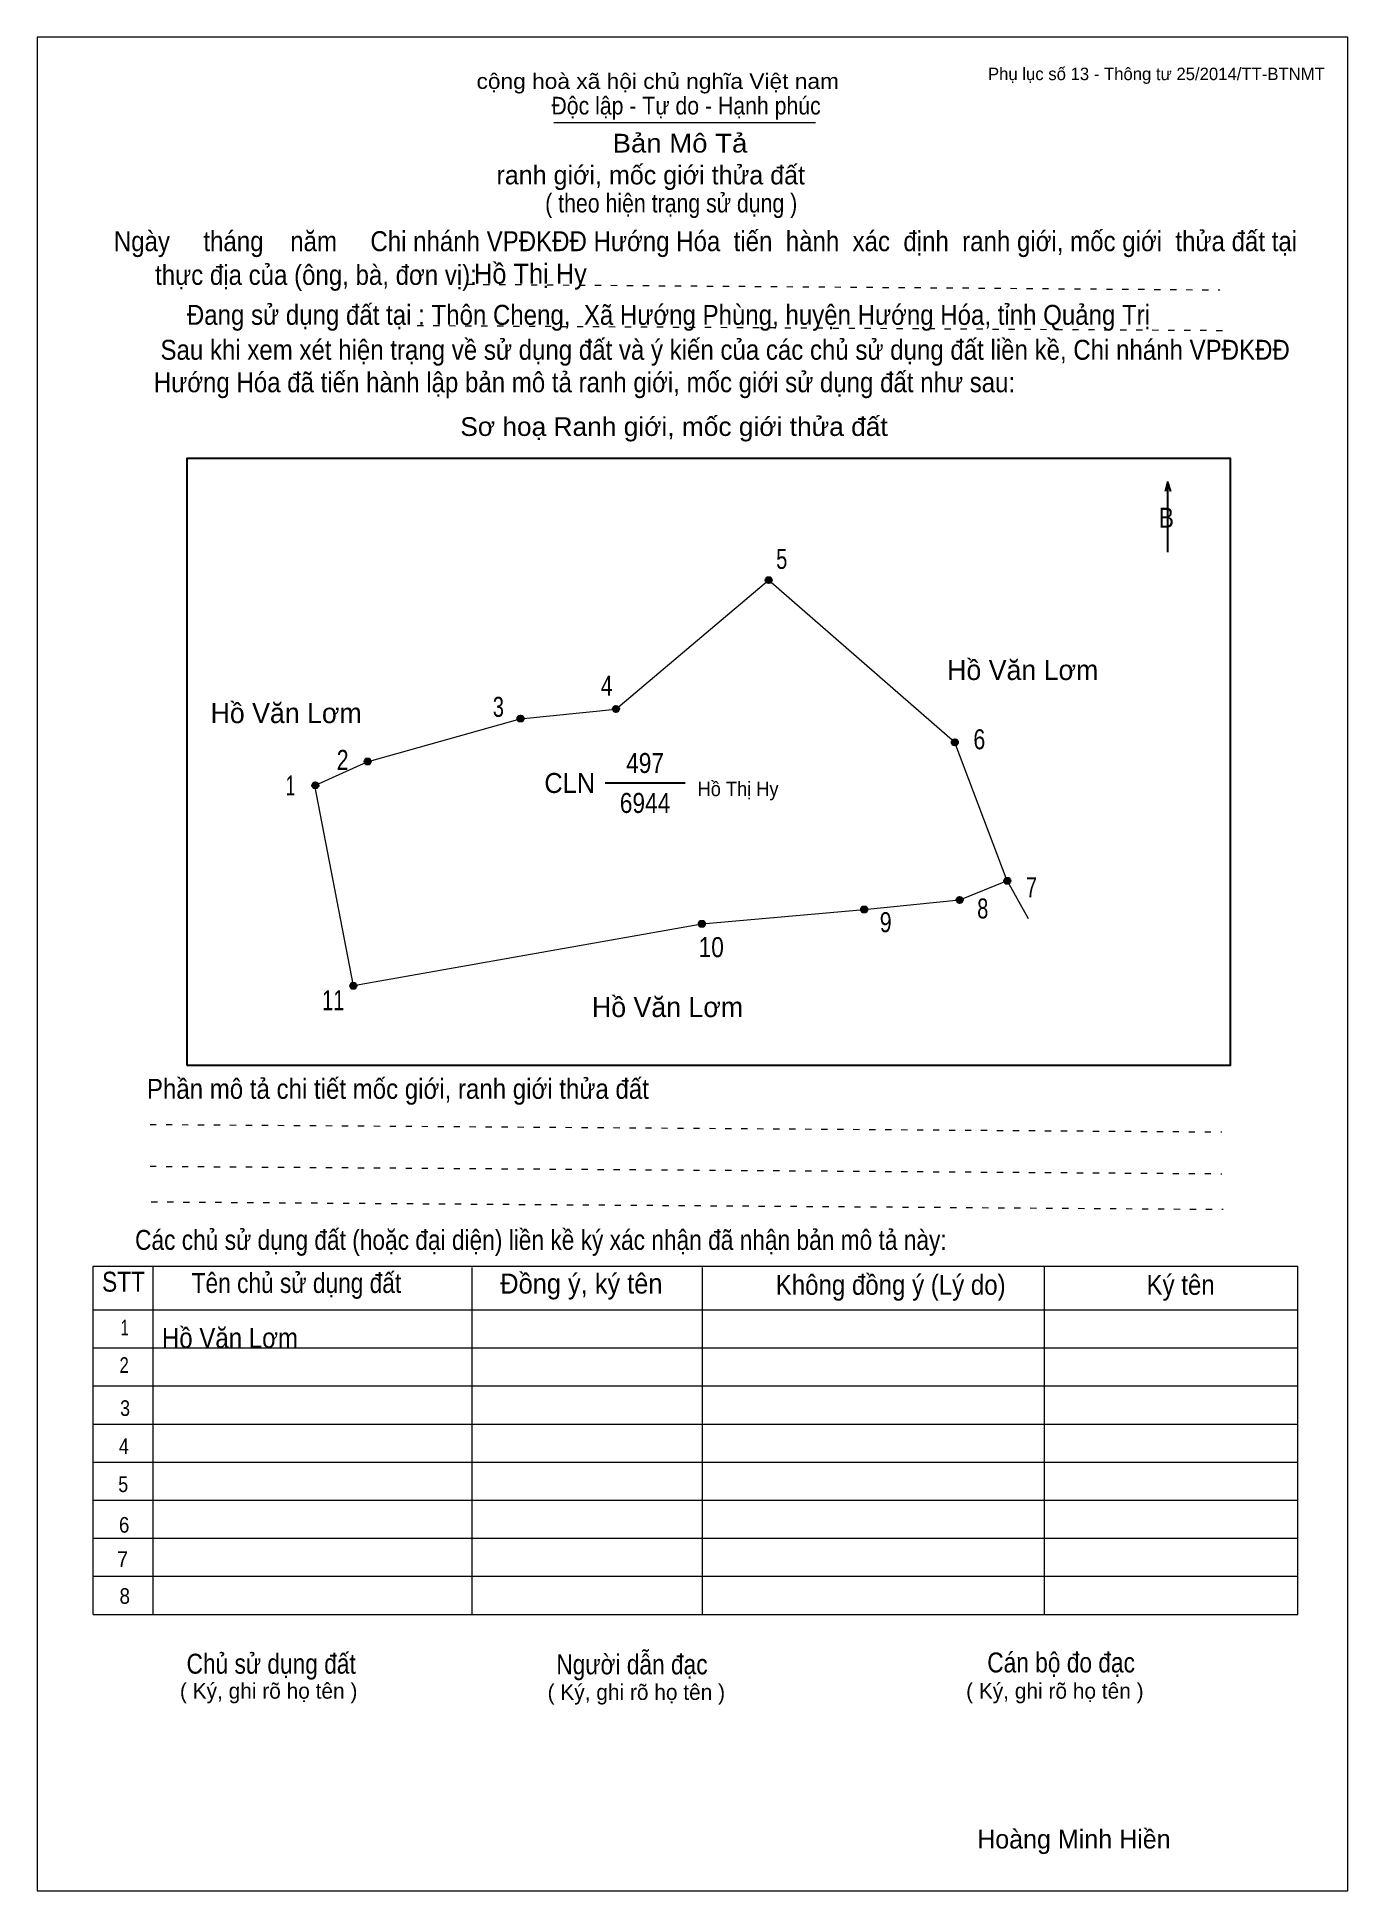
# Model space of a CAD drawing. Header units: centimetres. Extents: x 0 to 21, y 0 to 29.7.
import ezdxf
from ezdxf.enums import TextEntityAlignment as Align

# ---------------------------------------------------------------- set-up
doc = ezdxf.new("R2010")
doc.units = ezdxf.units.CM
doc.header["$LTSCALE"] = 0.13
doc.linetypes.add('DOTTED', pattern=[1.5, 0.3, -1.2])
for name, color, linetype, lineweight in [('1', 7, 'Continuous', 13), ('32', 7, 'Continuous', 25), ('33', 7, 'Continuous', 25), ('6', 7, 'Continuous', 13), ('62', 7, 'Continuous', 13)]:
    doc.layers.add(name, color=color, linetype=linetype, lineweight=lineweight)
for name, color, linetype in [('2', 7, 'Continuous'), ('34', 7, 'Continuous'), ('63', 7, 'Continuous')]:
    doc.layers.add(name, color=color, linetype=linetype)

msp = doc.modelspace()

# ---------------------------------------------------------------- hatches: boundary and pattern name
at = {"layer": '32'}
for points in [[(11.7706, 21, 1), (11.6706, 21, 1)], [(7.7941, 18.7824, 1), (7.6941, 18.7824, 1)], [(9.3235, 18.9353, 1), (9.2235, 18.9353, 1)], [(14.7529, 18.4, 1), (14.6529, 18.4, 1)], [(5.3471, 18.0941, 1), (5.2471, 18.0941, 1)], [(4.5059, 17.7118, 1), (4.4059, 17.7118, 1)], [(15.5941, 16.1824, 1), (15.4941, 16.1824, 1)], [(13.3, 15.7235, 1), (13.2, 15.7235, 1)], [(14.8294, 15.8765, 1), (14.7294, 15.8765, 1)], [(10.7, 15.4941, 1), (10.6, 15.4941, 1)], [(5.1176, 14.5, 1), (5.0176, 14.5, 1)]]:
    msp.add_hatch(color=256, dxfattribs=at).paths.add_polyline_path(points)

# ---------------------------------------------------------------- linework, layer by layer
at = {"layer": '1'}
msp.add_lwpolyline([(21, 0), (21, 29.7), (0, 29.7), (0, 0)], close=True, dxfattribs=at)
at = {"layer": '32'}
for centre in [(11.7206, 21), (7.7441, 18.7824), (9.2735, 18.9353), (14.7029, 18.4), (5.2971, 18.0941), (4.4559, 17.7118), (15.5441, 16.1824), (13.25, 15.7235), (14.7794, 15.8765), (10.65, 15.4941), (5.0676, 14.5)]:
    msp.add_circle(centre, 0.05, dxfattribs=at)
at = {"layer": '33'}
msp.add_line((9.1, 17.75), (10.38, 17.75), dxfattribs=at)
at = {"layer": '6'}
for p, q in [((5.07, 14.5), (4.45, 17.71)), ((15.54, 16.18), (15.88, 15.58))]:
    msp.add_line(p, q, dxfattribs=at)
for points in [[(4.45, 17.71), (5.29, 18.09), (7.74, 18.78), (9.27, 18.93), (11.72, 21)], [(15.54, 16.18), (14.7, 18.4), (11.72, 21)], [(15.54, 16.18), (14.78, 15.87), (13.25, 15.72), (10.65, 15.49), (5.07, 14.5)]]:
    msp.add_lwpolyline(points, dxfattribs=at)
at = {"layer": '62'}
for p, q in [((8.28, 28.33), (12.47, 28.33)), ((0.9, 10.01), (20.2, 10.01)), ((0.9, 4.43), (0.9, 10.01)), ((1.86, 4.43), (1.86, 10.01)), ((6.97, 4.43), (6.97, 9.99)), ((10.66, 4.43), (10.66, 9.99)), ((16.14, 4.43), (16.14, 10.01)), ((20.2, 4.43), (20.2, 10.01)), ((0.9, 9.31), (20.2, 9.31)), ((0.9, 8.7), (20.2, 8.7)), ((0.9, 8.09), (20.2, 8.09)), ((0.9, 7.48), (20.2, 7.48)), ((0.9, 6.87), (20.2, 6.87)), ((0.9, 6.26), (20.2, 6.26)), ((0.9, 5.65), (20.2, 5.65)), ((0.9, 5.04), (20.2, 5.04)), ((0.9, 4.43), (20.2, 4.43))]:
    msp.add_line(p, q, dxfattribs=at)
at = {"layer": '62', "linetype": 'DOTTED'}
for p, q in [((6.89, 25.74), (18.95, 25.65)), ((6.09, 25.08), (19.04, 25)), ((1.81, 12.28), (18.98, 12.16)), ((1.81, 11.61), (18.98, 11.49)), ((1.83, 11.04), (19, 10.92))]:
    msp.add_line(p, q, dxfattribs=at)
at = {"layer": '62', "lineweight": 25}
for p, q in [((18.11, 22.58), (18.11, 21.45)), ((18.11, 22.57), (18.07, 22.42)), ((18.11, 22.57), (18.16, 22.42))]:
    msp.add_line(p, q, dxfattribs=at)
msp.add_lwpolyline([(2.4, 13.23), (19.12, 13.23), (19.12, 22.95), (2.4, 22.95)], close=True, dxfattribs=at)

# ---------------------------------------------------------------- texts
at = {"layer": '2', "width": 0.95}
msp.add_text('Hồ Thị Hy', height=0.2294, dxfattribs=at).set_placement((11.23, 17.54), align=Align.CENTER)
at = {"layer": '32'}
for s, width, p in [('5', 0.75, (11.93, 21.18)), ('4', 0.8, (9.125, 19.15)), ('3', 0.75, (7.39, 18.81)), ('6', 0.8, (15.095, 18.29)), ('2', 0.8, (4.895, 17.96)), ('1', 0.65, (4.06, 17.55)), ('7', 0.75, (15.93, 15.92)), ('8', 0.75, (15.15, 15.58)), ('9', 0.8, (13.595, 15.36)), ('10', 0.85, (10.8, 14.96)), ('11', 0.75, (4.745, 14.11))]:
    msp.add_text(s, height=0.32, dxfattribs=dict(at, width=width)).set_placement(p, align=Align.CENTER)
at = {"layer": '33'}
for p in [(15.79, 19.4), (3.99, 18.71), (10.1, 14)]:
    msp.add_text('Hồ Văn Lơm', height=0.32, dxfattribs=at).set_placement(p, align=Align.CENTER)
at = {"layer": '33', "width": 0.85}
for s, p in [('497', (9.74, 17.91)), ('6944', (9.74, 17.27))]:
    msp.add_text(s, height=0.32, dxfattribs=at).set_placement(p, align=Align.CENTER)
at = {"layer": '33', "width": 0.95}
msp.add_text('CLN', height=0.32, dxfattribs=at).set_placement((8.94, 17.59), align=Align.RIGHT)
at = {"layer": '34'}
for s, width, p in [('Hồ Thị Hy', 0.95, (7, 25.75)), ('Hồ Văn Lơm', 0.9, (2, 8.7))]:
    msp.add_text(s, height=0.32, dxfattribs=dict(at, width=width)).set_placement(p)
at = {"layer": '62'}
for s, height, width, p in [('cộng hoà xã hội chủ nghĩa Việt nam', 0.2474, 1.1, (7.04, 28.87)), ('Độc lập - Tự do - Hạnh phúc', 0.2828, 0.9, (8.24, 28.46)), ('Bản Mô Tả', 0.3, 1.1, (9.22, 27.85)), ('( theo hiện trạng sử dụng )', 0.3, 0.85, (8.14, 26.89)), ('Ngày     tháng    năm     Chi nhánh VPĐKĐĐ Hướng Hóa  tiến  hành  xác  định  ranh giới, mốc giới  thửa đất tại ', 0.32, 0.9, (1.23, 26.27)), ('thực địa của (ông, bà, đơn vị): ', 0.32, 0.9, (1.89, 25.73)), ('Đang sử dụng đất tại : Thôn Cheng,  Xã Hướng Phùng, huyện Hướng Hóa, tỉnh Quảng Trị', 0.32, 0.9, (2.4, 25.09)), (' Sau khi xem xét hiện trạng về sử dụng đất và ý kiến của các chủ sử dụng đất liền kề, Chi nhánh VPĐKĐĐ ', 0.32, 0.9, (1.87, 24.53)), ('Hướng Hóa đã tiến hành lập bản mô tả ranh giới, mốc giới sử dụng đất như sau:', 0.32, 0.9, (1.87, 24.01)), ('Sơ hoạ Ranh giới, mốc giới thửa đất', 0.3, 1.05, (6.78, 23.31)), ('B', 0.32, 0.85, (17.97, 21.84)), ('Phần mô tả chi tiết mốc giới, ranh giới thửa đất ', 0.32, 0.9, (1.76, 12.69)), ('Các chủ sử dụng đất (hoặc đại diện) liền kề ký xác nhận đã nhận bản mô tả này:', 0.32, 0.85, (1.57, 10.27))]:
    msp.add_text(s, height=height, dxfattribs=dict(at, width=width)).set_placement(p)
msp.add_text('ranh giới, mốc giới thửa đất', height=0.3, dxfattribs=at).set_placement((7.36, 27.34))
for s, height, width, p in [('STT', 0.32, 0.85, (1.385, 9.6)), ('Tên chủ sử dụng đất', 0.32, 0.85, (4.155, 9.58)), ('Đồng ý, ký tên', 0.32, 0.95, (8.72, 9.57)), ('Không đồng ý (Lý do)', 0.32, 0.9, (13.675, 9.55)), ('Ký tên', 0.32, 0.9, (18.32, 9.55)), ('1', 0.25, 0.7, (1.405, 8.9)), ('2', 0.25, 0.8, (1.395, 8.3)), ('3', 0.25, 0.85, (1.41, 7.61)), ('4', 0.25, 0.85, (1.39, 7)), ('5', 0.25, 0.85, (1.38, 6.39)), ('6', 0.25, 0.9, (1.395, 5.74)), ('7', 0.25, 0.95, (1.37, 5.19)), ('8', 0.25, 0.9, (1.405, 4.6)), ('Người dẫn đạc', 0.32, 0.85, (9.53, 3.47)), ('Chủ sử dụng đất', 0.32, 0.85, (3.75, 3.48)), ('Cán bộ đo đạc', 0.32, 0.85, (16.405, 3.5))]:
    msp.add_text(s, height=height, dxfattribs=dict(at, width=width)).set_placement(p, align=Align.CENTER)
for p in [(3.71, 3.08), (9.6, 3.06), (16.305, 3.08)]:
    msp.add_text('( Ký, ghi rõ họ tên )', height=0.25, dxfattribs=at).set_placement(p, align=Align.CENTER)
at = {"layer": '63'}
msp.add_text('Phụ lục số 13 - Thông tư 25/2014/TT-BTNMT', height=0.2, dxfattribs=at).set_placement((20.63, 29.01), align=Align.RIGHT)
msp.add_text('Hoàng Minh Hiền', height=0.3, dxfattribs=at).set_placement((16.61, 0.68), align=Align.CENTER)

doc.saveas('drawing.dxf')
